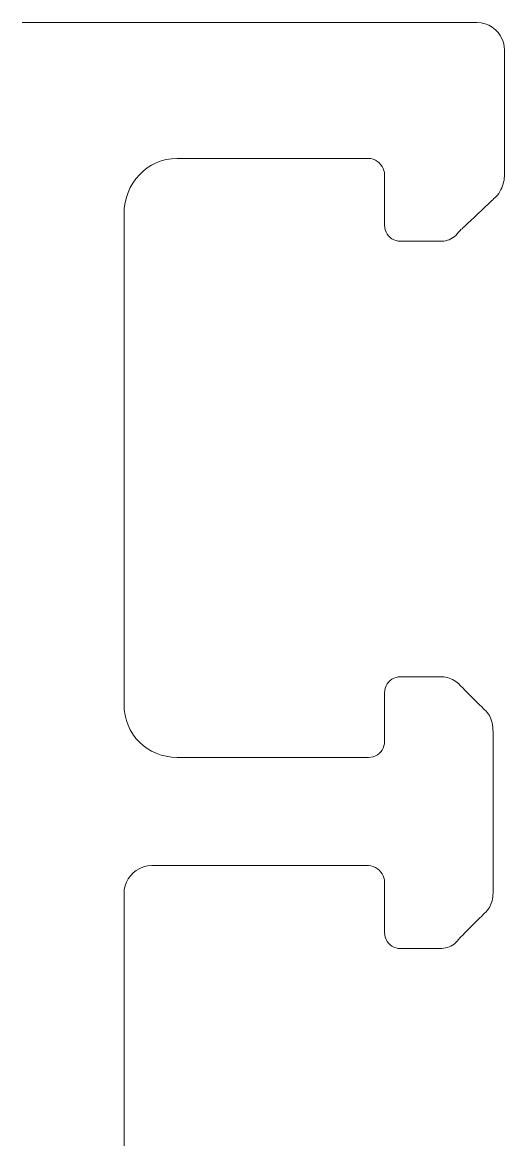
# Model space of a CAD drawing. Header units: millimetres. Extents: x -62 to 0, y 0 to 70.
# Drawn here: x -8.85 to 0, y 49.34 to 69.96 of the extents above; entities that cross this region are included whole.
import ezdxf

# ---------------------------------------------------------------- set-up
doc = ezdxf.new("R2010")
doc.units = ezdxf.units.MM
doc.header["$MEASUREMENT"] = 0
doc.layers.add('Layer 1', color=7, linetype='Continuous')

msp = doc.modelspace()

# ---------------------------------------------------------------- linework, layer by layer
at = {"layer": 'Layer 1', "lineweight": 18}
msp.add_lwpolyline([(-8.859, 69.958), (-8.8, 69.958), (-8.742, 69.958), (-8.684, 69.958), (-8.625, 69.958), (-8.567, 69.958), (-8.509, 69.958), (-8.452, 69.958), (-8.394, 69.958), (-8.337, 69.958), (-8.28, 69.958), (-8.222, 69.958), (-8.166, 69.958), (-8.109, 69.958), (-8.052, 69.958), (-7.996, 69.958), (-7.939, 69.958), (-7.883, 69.958), (-7.827, 69.958), (-7.772, 69.958), (-7.716, 69.958), (-7.661, 69.958), (-7.605, 69.958), (-7.55, 69.958), (-7.495, 69.958), (-7.44, 69.958), (-7.386, 69.958), (-7.331, 69.958), (-7.277, 69.958), (-7.223, 69.958), (-7.169, 69.958), (-7.115, 69.958), (-7.062, 69.958), (-7.008, 69.958), (-6.955, 69.958), (-6.902, 69.958), (-6.849, 69.958), (-6.796, 69.958), (-6.744, 69.958), (-6.691, 69.958), (-6.639, 69.958), (-6.587, 69.958), (-6.535, 69.958), (-6.483, 69.958), (-6.432, 69.958), (-6.381, 69.958), (-6.329, 69.958), (-6.279, 69.958), (-6.228, 69.958), (-6.177, 69.958), (-6.127, 69.958), (-6.077, 69.958), (-6.026, 69.958), (-5.977, 69.958), (-5.927, 69.958), (-5.877, 69.958), (-5.828, 69.958), (-5.779, 69.958), (-5.73, 69.958), (-5.681, 69.958), (-5.633, 69.958), (-5.584, 69.958), (-5.536, 69.958), (-5.488, 69.958), (-5.44, 69.958), (-5.393, 69.958), (-5.345, 69.958), (-5.298, 69.958), (-5.251, 69.958), (-5.204, 69.958), (-5.158, 69.958), (-5.111, 69.958), (-5.065, 69.958), (-5.019, 69.958), (-4.973, 69.958), (-4.927, 69.958), (-4.882, 69.958), (-4.837, 69.958), (-4.791, 69.958), (-4.747, 69.958), (-4.702, 69.958), (-4.657, 69.958), (-4.613, 69.958), (-4.569, 69.958), (-4.525, 69.958), (-4.482, 69.958), (-4.438, 69.958), (-4.395, 69.958), (-4.352, 69.958), (-4.309, 69.958), (-4.266, 69.958), (-4.224, 69.958), (-4.182, 69.958), (-4.14, 69.958), (-4.098, 69.958), (-4.056, 69.958), (-4.015, 69.958), (-3.974, 69.958), (-3.933, 69.958), (-3.892, 69.958), (-3.851, 69.958), (-3.811, 69.958), (-3.771, 69.958), (-3.731, 69.958), (-3.691, 69.958), (-3.652, 69.958), (-3.613, 69.958), (-3.574, 69.958), (-3.535, 69.958), (-3.496, 69.958), (-3.458, 69.958), (-3.42, 69.958), (-3.382, 69.958), (-3.344, 69.958), (-3.306, 69.958), (-3.269, 69.958), (-3.232, 69.958), (-3.195, 69.958), (-3.159, 69.958), (-3.122, 69.958), (-3.086, 69.958), (-3.05, 69.958), (-3.014, 69.958), (-2.979, 69.958), (-2.943, 69.958), (-2.908, 69.958), (-2.874, 69.958), (-2.839, 69.958), (-2.805, 69.958), (-2.771, 69.958), (-2.737, 69.958), (-2.703, 69.958), (-2.67, 69.958), (-2.636, 69.958), (-2.603, 69.958), (-2.571, 69.958), (-2.538, 69.958), (-2.506, 69.958), (-2.474, 69.958), (-2.442, 69.958), (-2.41, 69.958), (-2.379, 69.958), (-2.348, 69.958), (-2.317, 69.958), (-2.286, 69.958), (-2.256, 69.958), (-2.226, 69.958), (-2.196, 69.958), (-2.166, 69.958), (-2.137, 69.958), (-2.108, 69.958), (-2.079, 69.958), (-2.05, 69.958), (-2.022, 69.958), (-1.993, 69.958), (-1.965, 69.958), (-1.938, 69.958), (-1.91, 69.958), (-1.883, 69.958), (-1.856, 69.958), (-1.829, 69.958), (-1.803, 69.958), (-1.777, 69.958), (-1.751, 69.958), (-1.725, 69.958), (-1.699, 69.958), (-1.674, 69.958), (-1.649, 69.958), (-1.624, 69.958), (-1.6, 69.958), (-1.576, 69.958), (-1.552, 69.958), (-1.528, 69.958), (-1.505, 69.958), (-1.481, 69.958), (-1.459, 69.958), (-1.436, 69.958), (-1.413, 69.958), (-1.391, 69.958), (-1.369, 69.958), (-1.348, 69.958), (-1.326, 69.958), (-1.305, 69.958), (-1.284, 69.958), (-1.264, 69.958), (-1.243, 69.958), (-1.223, 69.958), (-1.203, 69.958), (-1.184, 69.958), (-1.165, 69.958), (-1.146, 69.958), (-1.127, 69.958), (-1.108, 69.958), (-1.09, 69.958), (-1.072, 69.958), (-1.055, 69.958), (-1.037, 69.958), (-1.02, 69.958), (-1.003, 69.958), (-0.987, 69.958), (-0.97, 69.958), (-0.954, 69.958), (-0.938, 69.958), (-0.923, 69.958), (-0.908, 69.958), (-0.893, 69.958), (-0.878, 69.958), (-0.864, 69.958), (-0.849, 69.958), (-0.836, 69.958), (-0.822, 69.958), (-0.809, 69.958), (-0.796, 69.958), (-0.783, 69.958), (-0.771, 69.958), (-0.758, 69.958), (-0.746, 69.958), (-0.735, 69.958), (-0.724, 69.958), (-0.712, 69.958), (-0.702, 69.958), (-0.691, 69.958), (-0.681, 69.958), (-0.671, 69.958), (-0.662, 69.958), (-0.652, 69.958), (-0.643, 69.958), (-0.634, 69.958), (-0.626, 69.958), (-0.618, 69.958), (-0.61, 69.958), (-0.602, 69.958), (-0.595, 69.958), (-0.588, 69.958), (-0.581, 69.958), (-0.575, 69.958), (-0.569, 69.958), (-0.563, 69.958), (-0.557, 69.958), (-0.552, 69.958), (-0.547, 69.958), (-0.542, 69.958), (-0.538, 69.958), (-0.534, 69.958), (-0.53, 69.958), (-0.527, 69.958), (-0.523, 69.958), (-0.521, 69.958), (-0.518, 69.958), (-0.516, 69.958), (-0.514, 69.958), (-0.512, 69.958), (-0.511, 69.958), (-0.51, 69.958), (-0.509, 69.958), (-0.508, 69.958), (-0.508, 69.958), (-0.43, 69.951), (-0.356, 69.934), (-0.287, 69.906), (-0.225, 69.869), (-0.168, 69.824), (-0.119, 69.772), (-0.078, 69.715), (-0.045, 69.652), (-0.02, 69.587), (-0.005, 69.519), (0, 69.45), (0, 69.448), (0, 69.443), (0, 69.435), (0, 69.424), (0, 69.41), (0, 69.393), (0, 69.374), (0, 69.351), (0, 69.327), (0, 69.3), (0, 69.27), (0, 69.239), (0, 69.205), (0, 69.169), (0, 69.132), (0, 69.093), (0, 69.052), (0, 69.009), (0, 68.965), (0, 68.92), (0, 68.825), (0, 68.727), (0, 68.625), (0, 68.52), (0, 68.307), (0, 68.094), (0, 67.989), (0, 67.887), (0, 67.789), (0, 67.694), (0, 67.649), (0, 67.605), (0, 67.562), (0, 67.521), (0, 67.482), (0, 67.445), (0, 67.409), (0, 67.375), (0, 67.344), (0, 67.314), (0, 67.287), (0, 67.263), (0, 67.24), (0, 67.221), (0, 67.204), (0, 67.19), (0, 67.179), (0, 67.171), (0, 67.166), (0, 67.164), (-0.001, 67.13), (-0.004, 67.095), (-0.009, 67.06), (-0.017, 67.026), (-0.026, 66.991), (-0.038, 66.957), (-0.052, 66.922), (-0.067, 66.887), (-0.085, 66.853), (-0.105, 66.818), (-0.127, 66.783), (-0.129, 66.781), (-0.135, 66.776), (-0.145, 66.767), (-0.158, 66.754), (-0.174, 66.739), (-0.194, 66.721), (-0.215, 66.7), (-0.24, 66.678), (-0.294, 66.626), (-0.355, 66.569), (-0.42, 66.508), (-0.487, 66.445), (-0.554, 66.382), (-0.619, 66.321), (-0.68, 66.263), (-0.735, 66.212), (-0.759, 66.189), (-0.781, 66.169), (-0.8, 66.151), (-0.816, 66.135), (-0.829, 66.123), (-0.839, 66.114), (-0.845, 66.108), (-0.847, 66.106), (-0.871, 66.074), (-0.897, 66.045), (-0.925, 66.02), (-0.954, 65.999), (-0.985, 65.982), (-1.017, 65.967), (-1.049, 65.956), (-1.083, 65.947), (-1.117, 65.942), (-1.151, 65.938), (-1.186, 65.937), (-1.188, 65.937), (-1.194, 65.937), (-1.217, 65.937), (-1.252, 65.937), (-1.298, 65.937), (-1.353, 65.937), (-1.414, 65.937), (-1.546, 65.937), (-1.678, 65.937), (-1.739, 65.937), (-1.793, 65.937), (-1.839, 65.937), (-1.875, 65.937), (-1.898, 65.937), (-1.904, 65.937), (-1.906, 65.937), (-1.951, 65.94), (-1.993, 65.949), (-2.033, 65.964), (-2.07, 65.983), (-2.103, 66.008), (-2.131, 66.037), (-2.156, 66.069), (-2.176, 66.106), (-2.19, 66.146), (-2.199, 66.188), (-2.202, 66.233), (-2.202, 66.236), (-2.202, 66.244), (-2.202, 66.256), (-2.202, 66.273), (-2.202, 66.294), (-2.202, 66.319), (-2.202, 66.347), (-2.202, 66.379), (-2.202, 66.449), (-2.202, 66.528), (-2.202, 66.699), (-2.202, 66.87), (-2.202, 66.948), (-2.202, 67.019), (-2.202, 67.05), (-2.202, 67.078), (-2.202, 67.103), (-2.202, 67.124), (-2.202, 67.141), (-2.202, 67.154), (-2.202, 67.162), (-2.202, 67.164), (-2.205, 67.2), (-2.214, 67.236), (-2.229, 67.273), (-2.249, 67.309), (-2.273, 67.344), (-2.302, 67.376), (-2.335, 67.404), (-2.371, 67.427), (-2.411, 67.445), (-2.454, 67.457), (-2.499, 67.461), (-2.499, 67.461), (-2.501, 67.461), (-2.504, 67.461), (-2.509, 67.461), (-2.514, 67.461), (-2.521, 67.461), (-2.529, 67.461), (-2.538, 67.461), (-2.548, 67.461), (-2.56, 67.461), (-2.572, 67.461), (-2.586, 67.461), (-2.6, 67.461), (-2.616, 67.461), (-2.632, 67.461), (-2.65, 67.461), (-2.668, 67.461), (-2.688, 67.461), (-2.708, 67.461), (-2.729, 67.461), (-2.751, 67.461), (-2.775, 67.461), (-2.798, 67.461), (-2.823, 67.461), (-2.849, 67.461), (-2.875, 67.461), (-2.93, 67.461), (-2.987, 67.461), (-3.048, 67.461), (-3.111, 67.461), (-3.176, 67.461), (-3.244, 67.461), (-3.314, 67.461), (-3.386, 67.461), (-3.459, 67.461), (-3.534, 67.461), (-3.611, 67.461), (-3.689, 67.461), (-3.768, 67.461), (-3.848, 67.461), (-3.928, 67.461), (-4.092, 67.461), (-4.256, 67.461), (-4.421, 67.461), (-4.584, 67.461), (-4.665, 67.461), (-4.745, 67.461), (-4.824, 67.461), (-4.902, 67.461), (-4.978, 67.461), (-5.053, 67.461), (-5.127, 67.461), (-5.198, 67.461), (-5.268, 67.461), (-5.336, 67.461), (-5.401, 67.461), (-5.464, 67.461), (-5.525, 67.461), (-5.583, 67.461), (-5.638, 67.461), (-5.664, 67.461), (-5.689, 67.461), (-5.714, 67.461), (-5.738, 67.461), (-5.761, 67.461), (-5.783, 67.461), (-5.804, 67.461), (-5.825, 67.461), (-5.844, 67.461), (-5.863, 67.461), (-5.88, 67.461), (-5.897, 67.461), (-5.912, 67.461), (-5.927, 67.461), (-5.94, 67.461), (-5.953, 67.461), (-5.964, 67.461), (-5.974, 67.461), (-5.983, 67.461), (-5.991, 67.461), (-5.998, 67.461), (-6.004, 67.461), (-6.008, 67.461), (-6.011, 67.461), (-6.013, 67.461), (-6.014, 67.461), (-6.115, 67.455), (-6.214, 67.44), (-6.308, 67.414), (-6.398, 67.379), (-6.484, 67.336), (-6.564, 67.284), (-6.638, 67.225), (-6.707, 67.159), (-6.769, 67.087), (-6.825, 67.008), (-6.873, 66.924), (-6.913, 66.836), (-6.945, 66.743), (-6.968, 66.647), (-6.983, 66.547), (-6.988, 66.445), (-6.988, 66.444), (-6.988, 66.443), (-6.988, 66.441), (-6.988, 66.438), (-6.988, 66.435), (-6.988, 66.43), (-6.988, 66.425), (-6.988, 66.419), (-6.988, 66.412), (-6.988, 66.405), (-6.988, 66.396), (-6.988, 66.387), (-6.988, 66.378), (-6.988, 66.367), (-6.988, 66.356), (-6.988, 66.344), (-6.988, 66.331), (-6.988, 66.317), (-6.988, 66.303), (-6.988, 66.288), (-6.988, 66.273), (-6.988, 66.257), (-6.988, 66.24), (-6.988, 66.222), (-6.988, 66.204), (-6.988, 66.185), (-6.988, 66.165), (-6.988, 66.145), (-6.988, 66.124), (-6.988, 66.103), (-6.988, 66.08), (-6.988, 66.058), (-6.988, 66.034), (-6.988, 66.01), (-6.988, 65.985), (-6.988, 65.96), (-6.988, 65.934), (-6.988, 65.908), (-6.988, 65.881), (-6.988, 65.853), (-6.988, 65.825), (-6.988, 65.797), (-6.988, 65.767), (-6.988, 65.738), (-6.988, 65.707), (-6.988, 65.676), (-6.988, 65.645), (-6.988, 65.613), (-6.988, 65.581), (-6.988, 65.548), (-6.988, 65.514), (-6.988, 65.48), (-6.988, 65.446), (-6.988, 65.411), (-6.988, 65.375), (-6.988, 65.34), (-6.988, 65.303), (-6.988, 65.266), (-6.988, 65.229), (-6.988, 65.191), (-6.988, 65.153), (-6.988, 65.115), (-6.988, 65.076), (-6.988, 65.036), (-6.988, 64.997), (-6.988, 64.956), (-6.988, 64.916), (-6.988, 64.875), (-6.988, 64.833), (-6.988, 64.792), (-6.988, 64.749), (-6.988, 64.707), (-6.988, 64.664), (-6.988, 64.621), (-6.988, 64.577), (-6.988, 64.533), (-6.988, 64.489), (-6.988, 64.444), (-6.988, 64.399), (-6.988, 64.354), (-6.988, 64.263), (-6.988, 64.17), (-6.988, 64.076), (-6.988, 63.982), (-6.988, 63.886), (-6.988, 63.789), (-6.988, 63.691), (-6.988, 63.593), (-6.988, 63.493), (-6.988, 63.393), (-6.988, 63.292), (-6.988, 63.19), (-6.988, 63.088), (-6.988, 62.985), (-6.988, 62.882), (-6.988, 62.778), (-6.988, 62.674), (-6.988, 62.57), (-6.988, 62.36), (-6.988, 62.149), (-6.988, 61.938), (-6.988, 61.726), (-6.988, 61.516), (-6.988, 61.306), (-6.988, 61.201), (-6.988, 61.097), (-6.988, 60.993), (-6.988, 60.89), (-6.988, 60.787), (-6.988, 60.685), (-6.988, 60.583), (-6.988, 60.482), (-6.988, 60.382), (-6.988, 60.283), (-6.988, 60.184), (-6.988, 60.086), (-6.988, 59.989), (-6.988, 59.894), (-6.988, 59.799), (-6.988, 59.705), (-6.988, 59.613), (-6.988, 59.521), (-6.988, 59.476), (-6.988, 59.431), (-6.988, 59.386), (-6.988, 59.342), (-6.988, 59.298), (-6.988, 59.255), (-6.988, 59.211), (-6.988, 59.168), (-6.988, 59.126), (-6.988, 59.084), (-6.988, 59.042), (-6.988, 59.001), (-6.988, 58.96), (-6.988, 58.919), (-6.988, 58.879), (-6.988, 58.839), (-6.988, 58.8), (-6.988, 58.761), (-6.988, 58.722), (-6.988, 58.684), (-6.988, 58.646), (-6.988, 58.609), (-6.988, 58.572), (-6.988, 58.536), (-6.988, 58.5), (-6.988, 58.464), (-6.988, 58.43), (-6.988, 58.395), (-6.988, 58.361), (-6.988, 58.328), (-6.988, 58.295), (-6.988, 58.262), (-6.988, 58.23), (-6.988, 58.199), (-6.988, 58.168), (-6.988, 58.138), (-6.988, 58.108), (-6.988, 58.079), (-6.988, 58.05), (-6.988, 58.022), (-6.988, 57.994), (-6.988, 57.967), (-6.988, 57.941), (-6.988, 57.915), (-6.988, 57.89), (-6.988, 57.865), (-6.988, 57.841), (-6.988, 57.818), (-6.988, 57.795), (-6.988, 57.773), (-6.988, 57.751), (-6.988, 57.73), (-6.988, 57.71), (-6.988, 57.69), (-6.988, 57.672), (-6.988, 57.653), (-6.988, 57.636), (-6.988, 57.619), (-6.988, 57.602), (-6.988, 57.587), (-6.988, 57.572), (-6.988, 57.558), (-6.988, 57.544), (-6.988, 57.532), (-6.988, 57.52), (-6.988, 57.508), (-6.988, 57.498), (-6.988, 57.488), (-6.988, 57.479), (-6.988, 57.471), (-6.988, 57.463), (-6.988, 57.456), (-6.988, 57.45), (-6.988, 57.445), (-6.988, 57.441), (-6.988, 57.437), (-6.988, 57.434), (-6.988, 57.432), (-6.988, 57.431), (-6.988, 57.43), (-6.983, 57.329), (-6.968, 57.231), (-6.945, 57.136), (-6.913, 57.046), (-6.873, 56.961), (-6.825, 56.881), (-6.769, 56.806), (-6.707, 56.737), (-6.638, 56.675), (-6.564, 56.62), (-6.484, 56.572), (-6.398, 56.532), (-6.308, 56.5), (-6.214, 56.476), (-6.115, 56.462), (-6.014, 56.457), (-6.013, 56.457), (-6.011, 56.457), (-6.008, 56.457), (-6.004, 56.457), (-5.998, 56.457), (-5.991, 56.457), (-5.983, 56.457), (-5.974, 56.457), (-5.964, 56.457), (-5.953, 56.457), (-5.94, 56.457), (-5.927, 56.457), (-5.912, 56.457), (-5.897, 56.457), (-5.88, 56.457), (-5.863, 56.457), (-5.844, 56.457), (-5.825, 56.457), (-5.804, 56.457), (-5.783, 56.457), (-5.761, 56.457), (-5.738, 56.457), (-5.714, 56.457), (-5.689, 56.457), (-5.664, 56.457), (-5.638, 56.457), (-5.583, 56.457), (-5.525, 56.457), (-5.464, 56.457), (-5.401, 56.457), (-5.336, 56.457), (-5.268, 56.457), (-5.198, 56.457), (-5.127, 56.457), (-5.053, 56.457), (-4.978, 56.457), (-4.902, 56.457), (-4.824, 56.457), (-4.745, 56.457), (-4.665, 56.457), (-4.584, 56.457), (-4.421, 56.457), (-4.256, 56.457), (-4.092, 56.457), (-3.928, 56.457), (-3.848, 56.457), (-3.768, 56.457), (-3.689, 56.457), (-3.611, 56.457), (-3.534, 56.457), (-3.459, 56.457), (-3.386, 56.457), (-3.314, 56.457), (-3.244, 56.457), (-3.176, 56.457), (-3.111, 56.457), (-3.048, 56.457), (-2.987, 56.457), (-2.93, 56.457), (-2.875, 56.457), (-2.849, 56.457), (-2.823, 56.457), (-2.798, 56.457), (-2.775, 56.457), (-2.751, 56.457), (-2.729, 56.457), (-2.708, 56.457), (-2.688, 56.457), (-2.668, 56.457), (-2.65, 56.457), (-2.632, 56.457), (-2.616, 56.457), (-2.6, 56.457), (-2.586, 56.457), (-2.572, 56.457), (-2.56, 56.457), (-2.548, 56.457), (-2.538, 56.457), (-2.529, 56.457), (-2.521, 56.457), (-2.514, 56.457), (-2.509, 56.457), (-2.504, 56.457), (-2.501, 56.457), (-2.499, 56.457), (-2.499, 56.457), (-2.454, 56.46), (-2.411, 56.469), (-2.371, 56.484), (-2.335, 56.503), (-2.302, 56.528), (-2.273, 56.557), (-2.249, 56.589), (-2.229, 56.626), (-2.214, 56.666), (-2.205, 56.708), (-2.202, 56.753), (-2.202, 56.756), (-2.202, 56.763), (-2.202, 56.775), (-2.202, 56.791), (-2.202, 56.812), (-2.202, 56.835), (-2.202, 56.892), (-2.202, 56.959), (-2.202, 57.034), (-2.202, 57.198), (-2.202, 57.361), (-2.202, 57.436), (-2.202, 57.503), (-2.202, 57.56), (-2.202, 57.584), (-2.202, 57.604), (-2.202, 57.62), (-2.202, 57.632), (-2.202, 57.639), (-2.202, 57.642), (-2.199, 57.687), (-2.19, 57.73), (-2.176, 57.769), (-2.156, 57.806), (-2.131, 57.839), (-2.103, 57.868), (-2.07, 57.892), (-2.033, 57.912), (-1.993, 57.926), (-1.951, 57.935), (-1.906, 57.938), (-1.904, 57.938), (-1.898, 57.938), (-1.875, 57.938), (-1.839, 57.938), (-1.793, 57.938), (-1.739, 57.938), (-1.678, 57.938), (-1.546, 57.938), (-1.414, 57.938), (-1.353, 57.938), (-1.298, 57.938), (-1.252, 57.938), (-1.217, 57.938), (-1.194, 57.938), (-1.188, 57.938), (-1.186, 57.938), (-1.151, 57.937), (-1.117, 57.934), (-1.083, 57.929), (-1.049, 57.921), (-1.017, 57.912), (-0.985, 57.9), (-0.954, 57.887), (-0.925, 57.871), (-0.897, 57.853), (-0.871, 57.833), (-0.847, 57.811), (-0.846, 57.81), (-0.841, 57.806), (-0.825, 57.789), (-0.8, 57.764), (-0.768, 57.732), (-0.729, 57.694), (-0.686, 57.651), (-0.593, 57.557), (-0.5, 57.464), (-0.457, 57.421), (-0.418, 57.383), (-0.386, 57.35), (-0.361, 57.325), (-0.345, 57.309), (-0.34, 57.305), (-0.339, 57.304), (-0.317, 57.279), (-0.297, 57.253), (-0.279, 57.225), (-0.263, 57.194), (-0.25, 57.162), (-0.238, 57.127), (-0.229, 57.09), (-0.221, 57.052), (-0.216, 57.011), (-0.213, 56.968), (-0.212, 56.923), (-0.212, 56.922), (-0.212, 56.92), (-0.212, 56.918), (-0.212, 56.914), (-0.212, 56.909), (-0.212, 56.904), (-0.212, 56.897), (-0.212, 56.889), (-0.212, 56.881), (-0.212, 56.871), (-0.212, 56.849), (-0.212, 56.824), (-0.212, 56.795), (-0.212, 56.763), (-0.212, 56.728), (-0.212, 56.69), (-0.212, 56.649), (-0.212, 56.606), (-0.212, 56.559), (-0.212, 56.511), (-0.212, 56.46), (-0.212, 56.407), (-0.212, 56.351), (-0.212, 56.294), (-0.212, 56.235), (-0.212, 56.175), (-0.212, 56.113), (-0.212, 56.05), (-0.212, 55.985), (-0.212, 55.92), (-0.212, 55.853), (-0.212, 55.718), (-0.212, 55.58), (-0.212, 55.441), (-0.212, 55.303), (-0.212, 55.165), (-0.212, 55.03), (-0.212, 54.963), (-0.212, 54.897), (-0.212, 54.833), (-0.212, 54.77), (-0.212, 54.708), (-0.212, 54.647), (-0.212, 54.588), (-0.212, 54.531), (-0.212, 54.476), (-0.212, 54.423), (-0.212, 54.372), (-0.212, 54.323), (-0.212, 54.277), (-0.212, 54.233), (-0.212, 54.192), (-0.212, 54.154), (-0.212, 54.119), (-0.212, 54.087), (-0.212, 54.059), (-0.212, 54.033), (-0.212, 54.011), (-0.212, 54.002), (-0.212, 53.993), (-0.212, 53.986), (-0.212, 53.979), (-0.212, 53.973), (-0.212, 53.968), (-0.212, 53.965), (-0.212, 53.962), (-0.212, 53.961), (-0.212, 53.96), (-0.213, 53.925), (-0.216, 53.891), (-0.221, 53.857), (-0.229, 53.824), (-0.238, 53.791), (-0.25, 53.759), (-0.263, 53.729), (-0.279, 53.699), (-0.297, 53.672), (-0.317, 53.646), (-0.339, 53.621), (-0.34, 53.62), (-0.345, 53.616), (-0.361, 53.6), (-0.386, 53.575), (-0.418, 53.542), (-0.457, 53.504), (-0.5, 53.461), (-0.593, 53.368), (-0.686, 53.274), (-0.729, 53.231), (-0.768, 53.193), (-0.8, 53.16), (-0.825, 53.135), (-0.841, 53.119), (-0.846, 53.115), (-0.847, 53.114), (-0.871, 53.081), (-0.897, 53.053), (-0.925, 53.028), (-0.954, 53.007), (-0.985, 52.989), (-1.017, 52.975), (-1.049, 52.963), (-1.083, 52.955), (-1.117, 52.949), (-1.151, 52.945), (-1.186, 52.944), (-1.188, 52.944), (-1.194, 52.944), (-1.217, 52.944), (-1.252, 52.944), (-1.298, 52.944), (-1.353, 52.944), (-1.414, 52.944), (-1.546, 52.944), (-1.678, 52.944), (-1.739, 52.944), (-1.793, 52.944), (-1.839, 52.944), (-1.875, 52.944), (-1.898, 52.944), (-1.904, 52.944), (-1.906, 52.944), (-1.951, 52.947), (-1.993, 52.956), (-2.033, 52.971), (-2.07, 52.991), (-2.103, 53.015), (-2.131, 53.044), (-2.156, 53.077), (-2.176, 53.113), (-2.19, 53.153), (-2.199, 53.196), (-2.202, 53.241), (-2.202, 53.243), (-2.202, 53.251), (-2.202, 53.264), (-2.202, 53.281), (-2.202, 53.302), (-2.202, 53.327), (-2.202, 53.355), (-2.202, 53.386), (-2.202, 53.457), (-2.202, 53.535), (-2.202, 53.706), (-2.202, 53.877), (-2.202, 53.956), (-2.202, 54.026), (-2.202, 54.057), (-2.202, 54.086), (-2.202, 54.111), (-2.202, 54.132), (-2.202, 54.149), (-2.202, 54.161), (-2.202, 54.169), (-2.202, 54.172), (-2.205, 54.207), (-2.214, 54.244), (-2.229, 54.281), (-2.249, 54.317), (-2.273, 54.351), (-2.302, 54.383), (-2.335, 54.411), (-2.371, 54.434), (-2.411, 54.452), (-2.454, 54.464), (-2.499, 54.468), (-2.499, 54.468), (-2.502, 54.468), (-2.505, 54.468), (-2.51, 54.468), (-2.516, 54.468), (-2.524, 54.468), (-2.533, 54.468), (-2.543, 54.468), (-2.555, 54.468), (-2.568, 54.468), (-2.582, 54.468), (-2.597, 54.468), (-2.614, 54.468), (-2.631, 54.468), (-2.65, 54.468), (-2.67, 54.468), (-2.691, 54.468), (-2.713, 54.468), (-2.736, 54.468), (-2.76, 54.468), (-2.785, 54.468), (-2.811, 54.468), (-2.838, 54.468), (-2.866, 54.468), (-2.895, 54.468), (-2.925, 54.468), (-2.955, 54.468), (-2.987, 54.468), (-3.019, 54.468), (-3.052, 54.468), (-3.086, 54.468), (-3.121, 54.468), (-3.156, 54.468), (-3.192, 54.468), (-3.266, 54.468), (-3.343, 54.468), (-3.422, 54.468), (-3.503, 54.468), (-3.586, 54.468), (-3.672, 54.468), (-3.758, 54.468), (-3.846, 54.468), (-3.936, 54.468), (-4.026, 54.468), (-4.118, 54.468), (-4.303, 54.468), (-4.489, 54.468), (-4.675, 54.468), (-4.86, 54.468), (-4.952, 54.468), (-5.042, 54.468), (-5.132, 54.468), (-5.22, 54.468), (-5.307, 54.468), (-5.392, 54.468), (-5.475, 54.468), (-5.556, 54.468), (-5.635, 54.468), (-5.712, 54.468), (-5.786, 54.468), (-5.822, 54.468), (-5.857, 54.468), (-5.892, 54.468), (-5.926, 54.468), (-5.959, 54.468), (-5.991, 54.468), (-6.023, 54.468), (-6.053, 54.468), (-6.083, 54.468), (-6.112, 54.468), (-6.14, 54.468), (-6.167, 54.468), (-6.193, 54.468), (-6.218, 54.468), (-6.242, 54.468), (-6.265, 54.468), (-6.287, 54.468), (-6.308, 54.468), (-6.328, 54.468), (-6.347, 54.468), (-6.365, 54.468), (-6.381, 54.468), (-6.396, 54.468), (-6.41, 54.468), (-6.423, 54.468), (-6.435, 54.468), (-6.445, 54.468), (-6.454, 54.468), (-6.462, 54.468), (-6.468, 54.468), (-6.473, 54.468), (-6.477, 54.468), (-6.479, 54.468), (-6.479, 54.468), (-6.558, 54.462), (-6.632, 54.444), (-6.701, 54.416), (-6.763, 54.379), (-6.819, 54.334), (-6.868, 54.282), (-6.91, 54.225), (-6.943, 54.163), (-6.967, 54.097), (-6.983, 54.029), (-6.988, 53.96), (-6.988, 53.96), (-6.988, 53.96), (-6.988, 53.959), (-6.988, 53.959), (-6.988, 53.958), (-6.988, 53.958), (-6.988, 53.957), (-6.988, 53.956), (-6.988, 53.955), (-6.988, 53.953), (-6.988, 53.952), (-6.988, 53.951), (-6.988, 53.949), (-6.988, 53.947), (-6.988, 53.945), (-6.988, 53.943), (-6.988, 53.941), (-6.988, 53.939), (-6.988, 53.937), (-6.988, 53.934), (-6.988, 53.931), (-6.988, 53.929), (-6.988, 53.926), (-6.988, 53.923), (-6.988, 53.92), (-6.988, 53.916), (-6.988, 53.913), (-6.988, 53.909), (-6.988, 53.906), (-6.988, 53.902), (-6.988, 53.898), (-6.988, 53.894), (-6.988, 53.89), (-6.988, 53.886), (-6.988, 53.881), (-6.988, 53.877), (-6.988, 53.872), (-6.988, 53.868), (-6.988, 53.863), (-6.988, 53.858), (-6.988, 53.853), (-6.988, 53.847), (-6.988, 53.842), (-6.988, 53.837), (-6.988, 53.825), (-6.988, 53.814), (-6.988, 53.801), (-6.988, 53.789), (-6.988, 53.775), (-6.988, 53.762), (-6.988, 53.748), (-6.988, 53.733), (-6.988, 53.718), (-6.988, 53.702), (-6.988, 53.686), (-6.988, 53.67), (-6.988, 53.653), (-6.988, 53.636), (-6.988, 53.618), (-6.988, 53.6), (-6.988, 53.581), (-6.988, 53.562), (-6.988, 53.542), (-6.988, 53.522), (-6.988, 53.502), (-6.988, 53.481), (-6.988, 53.46), (-6.988, 53.438), (-6.988, 53.416), (-6.988, 53.393), (-6.988, 53.37), (-6.988, 53.346), (-6.988, 53.323), (-6.988, 53.298), (-6.988, 53.274), (-6.988, 53.248), (-6.988, 53.223), (-6.988, 53.197), (-6.988, 53.17), (-6.988, 53.144), (-6.988, 53.116), (-6.988, 53.089), (-6.988, 53.061), (-6.988, 53.032), (-6.988, 53.004), (-6.988, 52.974), (-6.988, 52.945), (-6.988, 52.915), (-6.988, 52.884), (-6.988, 52.854), (-6.988, 52.822), (-6.988, 52.791), (-6.988, 52.759), (-6.988, 52.727), (-6.988, 52.694), (-6.988, 52.661), (-6.988, 52.628), (-6.988, 52.594), (-6.988, 52.56), (-6.988, 52.525), (-6.988, 52.49), (-6.988, 52.455), (-6.988, 52.419), (-6.988, 52.383), (-6.988, 52.347), (-6.988, 52.31), (-6.988, 52.273), (-6.988, 52.236), (-6.988, 52.198), (-6.988, 52.16), (-6.988, 52.122), (-6.988, 52.083), (-6.988, 52.044), (-6.988, 52.004), (-6.988, 51.965), (-6.988, 51.924), (-6.988, 51.884), (-6.988, 51.843), (-6.988, 51.802), (-6.988, 51.761), (-6.988, 51.719), (-6.988, 51.677), (-6.988, 51.634), (-6.988, 51.592), (-6.988, 51.549), (-6.988, 51.505), (-6.988, 51.462), (-6.988, 51.418), (-6.988, 51.373), (-6.988, 51.329), (-6.988, 51.284), (-6.988, 51.239), (-6.988, 51.193), (-6.988, 51.147), (-6.988, 51.101), (-6.988, 51.055), (-6.988, 51.008), (-6.988, 50.961), (-6.988, 50.914), (-6.988, 50.866), (-6.988, 50.819), (-6.988, 50.771), (-6.988, 50.722), (-6.988, 50.674), (-6.988, 50.625), (-6.988, 50.575), (-6.988, 50.526), (-6.988, 50.476), (-6.988, 50.426), (-6.988, 50.376), (-6.988, 50.325), (-6.988, 50.275), (-6.988, 50.224), (-6.988, 50.172), (-6.988, 50.121), (-6.988, 50.069), (-6.988, 50.017), (-6.988, 49.964), (-6.988, 49.912), (-6.988, 49.859), (-6.988, 49.806), (-6.988, 49.753), (-6.988, 49.699), (-6.988, 49.646), (-6.988, 49.592), (-6.988, 49.537), (-6.988, 49.483), (-6.988, 49.428), (-6.988, 49.373), (-6.988, 49.318)], dxfattribs=at)

doc.saveas('drawing.dxf')
